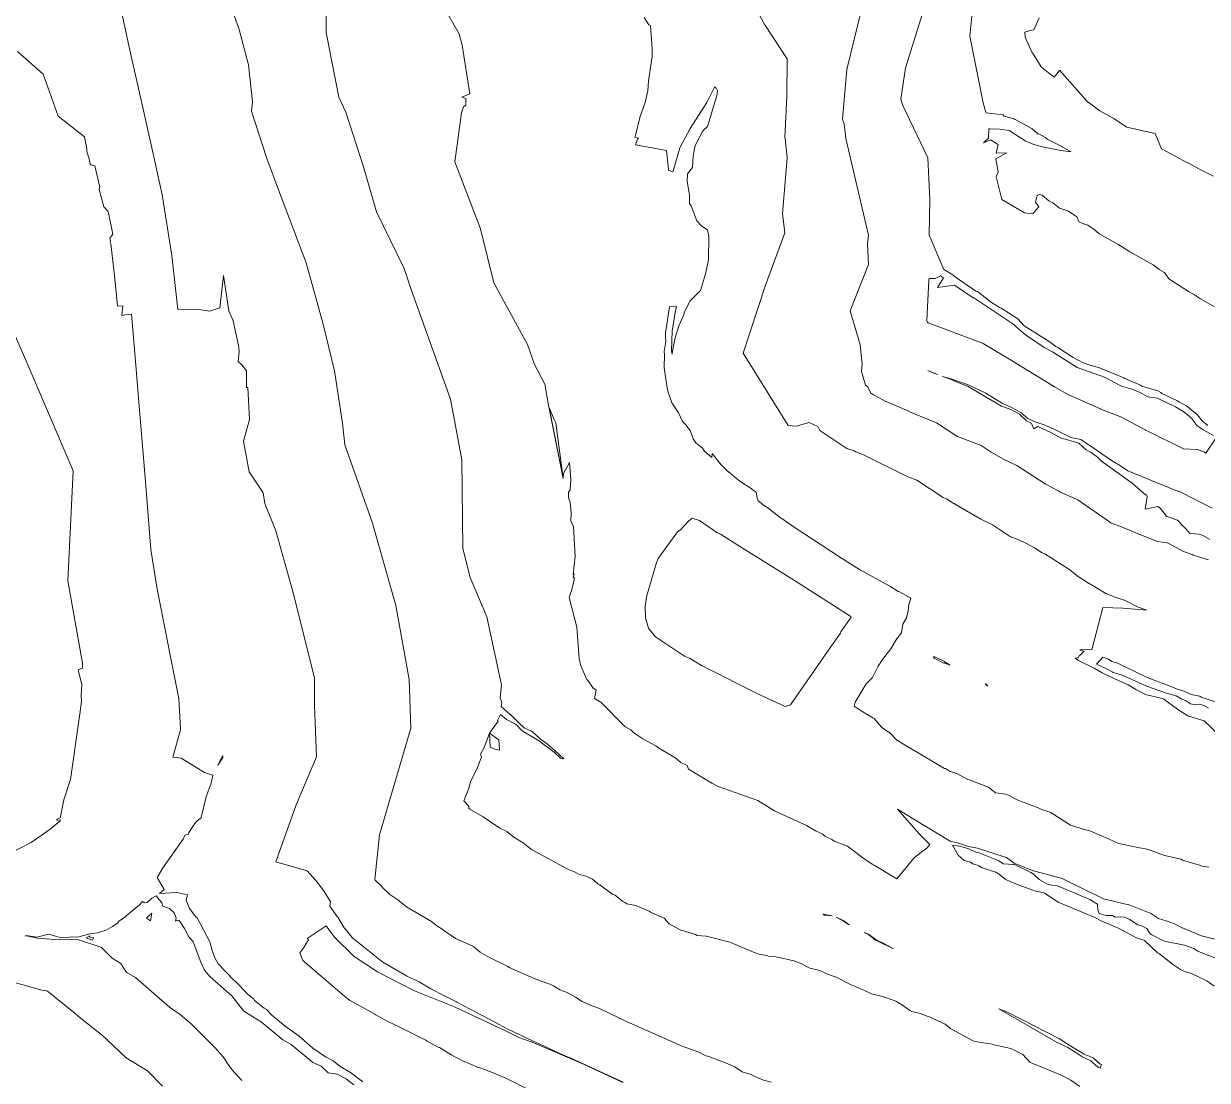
# Model space of a CAD drawing. Header units: metres. Extents: x 808189 to 809552, y 9158146 to 9159172.
# Drawn here: x 808393 to 808653.3, y 9158494.7 to 9158727.2 of the extents above; entities that cross this region are included whole.
import ezdxf

# ---------------------------------------------------------------- set-up
doc = ezdxf.new("R2010")
doc.units = ezdxf.units.M
doc.layers.add('C-TOPO-MAJR', color=9, linetype='Continuous')

msp = doc.modelspace()

# ---------------------------------------------------------------- linework, layer by layer
at = {"layer": 'C-TOPO-MAJR', "color": 9, "linetype": 'Continuous', "lineweight": 5}
for points, elevation in [([(808625.27, 9158493.33), (808623.34, 9158494.75), (808621.06, 9158495.96), (808614.96, 9158498.45), (808614.6, 9158498.56), (808614.28, 9158498.73), (808612.77, 9158500.39), (808610.09, 9158501.7), (808606.4, 9158502.55), (808606.04, 9158502.7), (808602.19, 9158503.27), (808601.8, 9158503.41), (808596.93, 9158506.02), (808595.68, 9158507.05), (808592.18, 9158508.66), (808590.66, 9158509.2), (808590.21, 9158509.4), (808588.34, 9158509.87), (808587.9, 9158510.09), (808586.3, 9158511.23), (808584.84, 9158512.11), (808584.43, 9158512.3), (808581.91, 9158513.15), (808579.43, 9158513.76), (808577.81, 9158514.54), (808577.38, 9158514.68), (808574.86, 9158515.79), (808571.68, 9158517.44), (808570.04, 9158517.99), (808568.13, 9158518.85), (808565.89, 9158519.39), (808563.81, 9158520.46), (808562.35, 9158520.98), (808558.53, 9158521.89), (808556.81, 9158522.01), (808556.35, 9158522.15), (808554.39, 9158522.56), (808553.95, 9158522.77), (808553.48, 9158522.93), (808548.3, 9158525.08), (808543.07, 9158526.47), (808541.14, 9158526.59), (808540.74, 9158526.77), (808538.09, 9158527.62), (808537.66, 9158527.7), (808537.27, 9158527.89), (808534.94, 9158529.15), (808533.89, 9158530.36), (808531.04, 9158531.64), (808530.6, 9158531.9), (808527.63, 9158533.18), (808525.69, 9158533.57), (808525.22, 9158533.81), (808524.78, 9158534.08), (808523.07, 9158535.45), (808522.61, 9158535.63), (808519.73, 9158537.74), (808519.31, 9158537.95), (808518.1, 9158538.94), (808516.67, 9158539.65), (808515.08, 9158540.11), (808514.31, 9158540.52), (808512.52, 9158541.25), (808504.67, 9158545.51), (808502.84, 9158546.94), (808500.78, 9158548.18), (808499.25, 9158549.49), (808497.69, 9158550.2), (808494.03, 9158552.69), (808491.35, 9158554.22), (808491.22, 9158554.31), (808491.13, 9158554.43), (808490.88, 9158554.47), (808490.91, 9158555), (808489.84, 9158556.21), (808490.82, 9158558.76), (808491.31, 9158560.59), (808492.75, 9158563.3), (808493.71, 9158565.9), (808493.45, 9158566.46), (808494.3, 9158567.94), (808495.47, 9158571.07), (808497.48, 9158569.6), (808497.63, 9158567.36), (808496.63, 9158567.61), (808495.59, 9158568.01), (808495.47, 9158571.07), (808497.38, 9158573.71), (808497.23, 9158573.89), (808497.87, 9158575.19), (808499.22, 9158574.1), (808501.3, 9158572.98), (808502.65, 9158571.64), (808506.2, 9158569.46), (808509.66, 9158566.89), (808511.08, 9158565.63), (808511.77, 9158565.44), (808509.87, 9158567.19), (808509.87, 9158567.19), (808508.19, 9158568.67), (808506.59, 9158569.88), (808504.91, 9158571.39), (808504.77, 9158571.49), (808504.7, 9158571.53), (808503.05, 9158572.26), (808501.75, 9158573.53), (808501.7, 9158573.57), (808500.08, 9158575.2), (808500.02, 9158575.18), (808498, 9158576.95), (808498.15, 9158577.87), (808497.83, 9158578.9), (808498.1, 9158581.73), (808494.85, 9158596.69), (808491.2, 9158605.36), (808489.59, 9158611.73), (808489.39, 9158631.22), (808486.86, 9158644.55), (808478.22, 9158668.68), (808476.7, 9158673.33), (808470.61, 9158685.78), (808467.72, 9158695.65), (808463.86, 9158707.69), (808462.31, 9158711.01), (808459.55, 9158725.22), (808459.48, 9158745.29)], 2700), ([(808655.95, 9158570.66), (808652.66, 9158573.83), (808649.25, 9158574.8), (808649.03, 9158574.89), (808646.84, 9158576.3), (808646.73, 9158576.37), (808643.76, 9158578.6), (808643.72, 9158578.61), (808643.69, 9158578.63), (808639.73, 9158579.61), (808637.72, 9158580.62), (808635.95, 9158581.73), (808634.1, 9158582.5), (808634.07, 9158582.53), (808630.22, 9158584.36), (808628.41, 9158585.43), (808624.97, 9158587.07), (808624.23, 9158587.63), (808624.93, 9158587.7), (808625.14, 9158588.18), (808625.33, 9158588.27), (808626.27, 9158589.17), (808625.31, 9158589.34), (808625.75, 9158589.58), (808627.94, 9158589.44), (808630.32, 9158598.72), (808634.72, 9158598.58), (808640.05, 9158598.13), (808638.1, 9158598.81), (808635.08, 9158600.34), (808635, 9158600.38), (808633.02, 9158601), (808631.02, 9158601.84), (808627.63, 9158603.87), (808627.4, 9158603.95), (808624.67, 9158605.72), (808623.09, 9158607.02), (808617.57, 9158610.53), (808617.02, 9158610.77), (808615.35, 9158611.89), (808613.4, 9158612.91), (808611.74, 9158613.67), (808610.06, 9158614.28), (808606.08, 9158616.89), (808603.5, 9158618.18), (808597.22, 9158621.85), (808595.97, 9158622.68), (808595.22, 9158622.96), (808589.44, 9158626.76), (808587.48, 9158627.5), (808577.74, 9158632.3), (808576.04, 9158632.96), (808575.67, 9158633.17), (808574.06, 9158633.72), (808568.1, 9158637.7), (808567.67, 9158638.54), (808565.75, 9158639.41), (808562.93, 9158638.66), (808561.15, 9158638.79), (808551.27, 9158654.7), (808556.13, 9158669.63), (808560.38, 9158681.18), (808559.88, 9158685.45), (808560.91, 9158697.64), (808560.49, 9158701.91), (808560.43, 9158702.09), (808560.85, 9158711.24), (808560.95, 9158719.46), (808555.99, 9158726.94), (808551.09, 9158735.9)], 2670), ([(808557.45, 9158494.32), (808555.7, 9158494.77), (808552.74, 9158496.04), (808551.04, 9158496.62), (808549.4, 9158497.69), (808547.38, 9158498.56), (808543.48, 9158500.01), (808543.02, 9158500.14), (808541.47, 9158500.95), (808537.86, 9158502.23), (808525.72, 9158507.62), (808519.66, 9158510.52), (808517.94, 9158511.09), (808515.85, 9158512.09), (808514.4, 9158513.03), (808512.54, 9158514.03), (808510.93, 9158514.65), (808509.49, 9158515.52), (808509.09, 9158515.71), (808505.25, 9158517.1), (808499.8, 9158519.56), (808499.46, 9158519.75), (808495.43, 9158521.71), (808493.43, 9158522.92), (808491.94, 9158524.18), (808491.64, 9158524.33), (808488, 9158525.9), (808484.36, 9158528.44), (808484.18, 9158528.52), (808482.7, 9158529.69), (808477.16, 9158532.91), (808475.3, 9158534.41), (808473.56, 9158535.57), (808473.48, 9158535.67), (808471.81, 9158537.2), (808471.74, 9158537.33), (808470.32, 9158538.78), (808470.25, 9158538.88), (808471.26, 9158548.76), (808478.17, 9158572.18), (808477.8, 9158582.89), (808474.84, 9158599.2), (808469.69, 9158617.31), (808463.62, 9158634.55), (808463.15, 9158639.32), (808461.39, 9158650.81), (808458.89, 9158661.04), (808455.11, 9158674.53), (808449.02, 9158690.64), (808446.49, 9158697.53), (808443.11, 9158707.93), (808443.34, 9158709.95), (808442.42, 9158718.15), (808440.38, 9158725.9), (808438.49, 9158731.25)], 2710), ([(808653.59, 9158609.25), (808650.23, 9158610.27), (808649.98, 9158610.41), (808648.12, 9158611.08), (808644.6, 9158612.96), (808644.5, 9158613), (808642.29, 9158613.25), (808642.18, 9158613.31), (808638.34, 9158614.85), (808638.23, 9158614.88), (808636.23, 9158615.78), (808634.58, 9158616.38), (808634.33, 9158616.53), (808632.15, 9158617.32), (808631.94, 9158617.46), (808631.82, 9158617.56), (808624.87, 9158622.39), (808620.79, 9158624.2), (808620.65, 9158624.3), (808618.09, 9158625.72), (808617.94, 9158625.79), (808617.79, 9158625.84), (808617.65, 9158625.93), (808611.41, 9158629.99), (808608.5, 9158631.4), (808605.75, 9158632.91), (808603.57, 9158634.39), (808598.39, 9158636.37), (808598.01, 9158636.6), (808593.75, 9158639.34), (808588.2, 9158641.64), (808587.7, 9158641.9), (808582.48, 9158644.11), (808580.04, 9158645.48), (808579.89, 9158645.53), (808579.5, 9158645.8), (808579.35, 9158645.89), (808578.64, 9158647.26), (808578.12, 9158647.66), (808577.27, 9158650.65), (808577.4, 9158652.25), (808576.99, 9158656.54), (808574.74, 9158664.04), (808578.8, 9158674.23), (808578.58, 9158678.78), (808578.82, 9158680.68), (808573.79, 9158701.9), (808573.47, 9158705.11), (808573.08, 9158706.17), (808574.01, 9158717.08), (808577.42, 9158730.9)], 2660), ([(808654.93, 9158664.89), (808651.81, 9158666.63), (808650.49, 9158667.55), (808649.16, 9158668.28), (808644.89, 9158671.04), (808643.94, 9158672.46), (808642.74, 9158673.1), (808641.45, 9158674.13), (808636.28, 9158676.95), (808633.67, 9158678.66), (808629.55, 9158680.97), (808628.44, 9158681.89), (808627.05, 9158682.84), (808625.11, 9158683.49), (808624.64, 9158684.69), (808622.81, 9158685.93), (808620.84, 9158686.59), (808619.33, 9158687.75), (808618.45, 9158688.24), (808617.03, 9158689.43), (808616.42, 9158689.58), (808615.88, 9158689.39), (808615.57, 9158687.91), (808616.29, 9158686.85), (808615.67, 9158686.22), (808614.96, 9158685.35), (808613.08, 9158685.54), (808608.13, 9158688.53), (808606.88, 9158693.45), (808607.32, 9158694.61), (808606.81, 9158697.44), (808609.2, 9158698.76), (808606.92, 9158698.68), (808607.29, 9158700.63), (808605.64, 9158701.63), (808604.1, 9158700.95), (808605.17, 9158702.02), (808605.28, 9158704.01), (808605.52, 9158704.04), (808607.59, 9158703.97), (808609.73, 9158703.68), (808613.29, 9158701.41), (808615.16, 9158700.63), (808617.05, 9158700.07), (808621.08, 9158699.28), (808623.41, 9158698.96), (808621.5, 9158700.01), (808621.44, 9158700.06), (808618.07, 9158701.74), (808617.71, 9158702.14), (808616.24, 9158702.98), (808616.15, 9158702.88), (808614.75, 9158704.14), (808611.07, 9158706.09), (808610.87, 9158706.25), (808608.62, 9158706.84), (808608.46, 9158707.1), (808604.7, 9158707.6), (808604.54, 9158707.96), (808604, 9158709.79), (808601.12, 9158724.4), (808601.74, 9158731.03)], 2640), ([(808524.82, 9158494.3), (808513.31, 9158499.61), (808513.31, 9158499.61), (808510.53, 9158500.76), (808510.53, 9158500.77), (808507.72, 9158502.13), (808507.71, 9158502.14), (808507.69, 9158502.15), (808504.94, 9158503.44), (808499.3, 9158506.04), (808496.61, 9158507.55), (808491.02, 9158510.44), (808488.24, 9158511.93), (808488.19, 9158511.98), (808485.43, 9158513.4), (808482.52, 9158514.85), (808479.98, 9158516.37), (808479.87, 9158516.45), (808477.29, 9158517.65), (808477.2, 9158517.72), (808471.98, 9158520.74), (808465.41, 9158526.02), (808465.28, 9158526.11), (808463.65, 9158528.12), (808463.51, 9158528.25), (808462.06, 9158530.63), (808461.93, 9158530.77), (808460.36, 9158533.06), (808460.45, 9158533.98), (808459.03, 9158536.42), (808457.28, 9158538.68), (808455.34, 9158540.83), (808448.49, 9158542.76), (808452.93, 9158555.32), (808457.43, 9158565.86), (808456.98, 9158577.21), (808456.93, 9158583.18), (808452.43, 9158601.44), (808448.44, 9158615.64), (808446.07, 9158621.65), (808445.68, 9158623.97), (808442.58, 9158628.6), (808441.34, 9158635.31), (808442.63, 9158640.1), (808442.31, 9158647.17), (808442.02, 9158647.12), (808441.98, 9158650.84), (808440.95, 9158652.16), (808440.15, 9158652.89), (808440.4, 9158655.05), (808440.24, 9158656.39), (808439.04, 9158661.77), (808438.14, 9158664), (808436.97, 9158671.81), (808436.13, 9158664.7), (808433.91, 9158663.92), (808431.01, 9158664.36), (808426.87, 9158664.33), (808425.61, 9158676.16), (808423.42, 9158689.56), (808421.91, 9158696.58), (808419.34, 9158708.1), (808416.49, 9158720.68), (808414.46, 9158730.18)], 2720), ([(808655.94, 9158525.54), (808652.08, 9158526.53), (808648.38, 9158528.02), (808648.1, 9158528.19), (808647.96, 9158528.21), (808646.14, 9158529.14), (808644.52, 9158529.77), (808642.61, 9158530.31), (808640.86, 9158531.5), (808640.52, 9158531.58), (808636.16, 9158533.33), (808636, 9158533.35), (808630.48, 9158534.63), (808621.28, 9158539.22), (808621.21, 9158539.23), (808615.1, 9158540.78), (808615.03, 9158540.82), (808615, 9158540.83), (808610.85, 9158542.5), (808609.14, 9158543.71), (808608.96, 9158543.78), (808608.89, 9158543.82), (808602.81, 9158545.79), (808600.81, 9158546.17), (808600.79, 9158546.19), (808598.62, 9158546.93), (808596.76, 9158547.37), (808591.18, 9158550.73), (808591.05, 9158550.77), (808585.19, 9158554.38), (808589.92, 9158548.97), (808592.3, 9158546.58), (808591.67, 9158545.8), (808590.38, 9158544.92), (808588.86, 9158543.64), (808585.01, 9158539.03), (808582.14, 9158540.82), (808582.06, 9158540.85), (808580.28, 9158541.93), (808580.19, 9158542.01), (808580.05, 9158542.07), (808579.82, 9158542.12), (808579.63, 9158542.27), (808577.53, 9158543.69), (808574.18, 9158546.2), (808571.28, 9158547.34), (808570.73, 9158547.72), (808569.17, 9158548.43), (808568.77, 9158548.84), (808567.14, 9158549.6), (808565.17, 9158550.76), (808558.15, 9158554.01), (808554.44, 9158556.28), (808545.76, 9158559.38), (808544.35, 9158560.12), (808539.25, 9158563.21), (808538.94, 9158564), (808537.51, 9158564.65), (808536.22, 9158565.71), (808532.68, 9158567.79), (808532.03, 9158568.33), (808529.18, 9158569.87), (808527.16, 9158571.18), (808526.57, 9158571.82), (808525.18, 9158572.58), (808519.98, 9158577.82), (808518.55, 9158578.69), (808518.93, 9158580.54), (808518.31, 9158580.96), (808518.22, 9158581.01), (808517.14, 9158582.58), (808516.86, 9158582.9), (808515.57, 9158585.89), (808515.17, 9158587.52), (808514.69, 9158594.43), (808513, 9158600.94), (808513.56, 9158602.73), (808513.6, 9158603.02), (808514.03, 9158604.52), (808514.12, 9158605.23), (808513.87, 9158605.27), (808513.91, 9158605.65), (808514.08, 9158606.11), (808513.87, 9158605.91), (808514.29, 9158610.02), (808513.9, 9158616.56), (808513.31, 9158617.78), (808513.42, 9158619.49), (808513.18, 9158621.87), (808512.79, 9158622.88), (808512.85, 9158624.08), (808513.21, 9158624.57), (808513.18, 9158624.68), (808513.33, 9158626.9), (808513.03, 9158630.67), (808511.73, 9158628.19), (808511.73, 9158628.21), (808511.67, 9158627.09), (808508.39, 9158643.28), (808507.64, 9158647.88), (808505.37, 9158652.18), (808503.81, 9158656.6), (808496.41, 9158670.17), (808493.45, 9158682.04), (808487.82, 9158696.77), (808489.28, 9158707.6), (808489.71, 9158708.85), (808490.27, 9158709.28), (808490.26, 9158710.7), (808489.34, 9158710.98), (808491.14, 9158711.77), (808489.41, 9158722.43), (808488.78, 9158724.94), (808486.31, 9158729.29)], 2690), ([(808653.64, 9158541.64), (808652.13, 9158541.81), (808651.86, 9158541.95), (808651.63, 9158542.04), (808647.86, 9158543.18), (808647.58, 9158543.37), (808643.94, 9158544.17), (808640.11, 9158545.58), (808638.4, 9158545.84), (808633.88, 9158546.85), (808631.86, 9158547.7), (808631.25, 9158548.02), (808627.52, 9158549.63), (808625.99, 9158550), (808623.93, 9158550.66), (808623.2, 9158550.83), (808618.77, 9158553.72), (808617.06, 9158554.23), (808616.39, 9158554.5), (808616.11, 9158554.7), (808611.51, 9158556.44), (808609.76, 9158557.39), (808608.99, 9158557.64), (808606.74, 9158557.98), (808605.2, 9158559.24), (808600.92, 9158560.84), (808600.68, 9158560.9), (808598.39, 9158562.17), (808596.63, 9158562.72), (808595.71, 9158563.29), (808595.53, 9158563.32), (808585.75, 9158569.15), (808585.56, 9158569.23), (808585.39, 9158569.33), (808585.23, 9158569.45), (808585.02, 9158569.56), (808583.55, 9158571.08), (808581.99, 9158572.21), (808581.86, 9158572.28), (808581.76, 9158572.35), (808580.08, 9158574.32), (808579.78, 9158574.46), (808579.78, 9158574.46), (808577.16, 9158576), (808575.66, 9158577.03), (808575.9, 9158577.88), (808578.3, 9158581.93), (808579.69, 9158583.36), (808580.91, 9158585.83), (808581.89, 9158587.33), (808583.69, 9158589.67), (808584.86, 9158591.62), (808586.08, 9158593.21), (808586.38, 9158595.07), (808587.18, 9158596.46), (808587.54, 9158598.03), (808587.71, 9158599.57), (808587.74, 9158599.58), (808588.08, 9158600.79), (808585.59, 9158602.16), (808585.36, 9158602.27), (808583.49, 9158603.45), (808576.82, 9158607.07), (808573.07, 9158609.43), (808561.8, 9158616.85), (808559.72, 9158618.3), (808559.45, 9158618.44), (808556.63, 9158620.65), (808555.94, 9158621.09), (808554.54, 9158622.17), (808554.33, 9158622.88), (808554.13, 9158624.1), (808553.24, 9158624.7), (808553.25, 9158624.75), (808550.52, 9158626.52), (808547.67, 9158628.87), (808546.41, 9158630.11), (808544.45, 9158632.65), (808544.32, 9158631.76), (808542.77, 9158633.13), (808542.26, 9158633.82), (808540.82, 9158634.99), (808540.23, 9158635.84), (808539.64, 9158637.53), (808538.69, 9158638.82), (808537.93, 9158639.68), (808537.01, 9158641.53), (808535.53, 9158643.79), (808534.7, 9158646.31), (808534.43, 9158647.5), (808533.87, 9158651.51), (808533.97, 9158654.39), (808533.88, 9158655.08), (808534.2, 9158657.24), (808534.15, 9158658.41), (808534.19, 9158659.19), (808535.03, 9158664.87), (808535.98, 9158665.02), (808536.55, 9158664.96), (808536.25, 9158663.66), (808535.6, 9158659.54), (808535.5, 9158655.24), (808535.59, 9158654.47), (808535.68, 9158655.23), (808536.25, 9158658.1), (808537.11, 9158660.69), (808538.16, 9158663.14), (808538.24, 9158663.54), (808539.5, 9158666.14), (808541.83, 9158668.51), (808542.97, 9158672.14), (808543.65, 9158675.18), (808543.68, 9158680.41), (808543.39, 9158681.8), (808542.14, 9158682.63), (808541.07, 9158683.83), (808539.78, 9158687.11), (808539.46, 9158687.61), (808539.42, 9158689.49), (808538.96, 9158692.44), (808538.98, 9158694.14), (808540.11, 9158695.54), (808540.22, 9158698), (808540.65, 9158700.35), (808542.34, 9158703.59), (808543.38, 9158704.56), (808545.44, 9158711.4), (808545.61, 9158712.37), (808545.33, 9158712.98), (808544.94, 9158713.27), (808544.94, 9158713.26), (808544.93, 9158713.23), (808543.24, 9158709.86), (808539.59, 9158704.13), (808537.34, 9158699.85), (808535.86, 9158694.71), (808535.78, 9158694.57), (808534.85, 9158694.92), (808534.8, 9158695.09), (808534.37, 9158699.28), (808527.59, 9158700.51), (808528.01, 9158701.79), (808528.2, 9158701.97), (808527.4, 9158702.12), (808527.46, 9158702.31), (808527.45, 9158702.4), (808527.53, 9158702.61), (808528.52, 9158706.52), (808529.67, 9158709.82), (808530.24, 9158712.41), (808530.42, 9158714.57), (808531.25, 9158719.94), (808531.25, 9158721.56), (808530.87, 9158726.76), (808530.78, 9158726.79), (808530.52, 9158726.93), (808529.45, 9158728.56)], 2680), ([(808653.46, 9158638.78), (808652.19, 9158639.81), (808651.06, 9158641.2), (808648.75, 9158643.12), (808647.04, 9158644.02), (808646.79, 9158644.19), (808643.35, 9158645.81), (808643.13, 9158646.01), (808642.46, 9158646.42), (808638.95, 9158647.42), (808638.61, 9158647.65), (808635.17, 9158649.11), (808634.98, 9158649.25), (808629.62, 9158651.43), (808627.75, 9158651.96), (808626.04, 9158652.6), (808623.83, 9158653.73), (808620.45, 9158655.94), (808620.02, 9158656.17), (808618.52, 9158657.28), (808613.03, 9158660.71), (808611.65, 9158662.21), (808608.02, 9158664.61), (808607.78, 9158664.7), (808605.88, 9158665.82), (808602.78, 9158668.28), (808602.43, 9158668.34), (808597.65, 9158671.64), (808597.35, 9158671.94), (808595.38, 9158673.11), (808592.15, 9158680.65), (808592.29, 9158688.43), (808591.84, 9158697.63), (808586.36, 9158709.21), (808585.93, 9158710.59), (808586.91, 9158717.48), (808590.69, 9158729.4)], 2650), ([(808616.34, 9158728.43), (808615.18, 9158725.79), (808614.62, 9158725.73), (808613.21, 9158725.33), (808613.23, 9158724.35), (808613.25, 9158724.25), (808613.25, 9158724.24), (808614.79, 9158720.78), (808614.85, 9158720.77), (808616.75, 9158717.66), (808616.84, 9158717.64), (808619.4, 9158715.54), (808619.57, 9158715.45), (808619.63, 9158715.39), (808620.81, 9158716.9), (808620.88, 9158716.86), (808626.95, 9158710), (808627.12, 9158709.91), (808629.65, 9158708.03), (808632.75, 9158706.31), (808635.26, 9158704.61), (808635.6, 9158704.43), (808641.82, 9158703.05), (808643.26, 9158699.68), (808643.57, 9158699.53), (808648.99, 9158696.6), (808649.11, 9158696.56), (808651.77, 9158695.12), (808654.72, 9158693.65)], 2630), ([(808467.59, 9158494.42), (808464.86, 9158496.44), (808462.61, 9158497.77), (808461.07, 9158499), (808459.4, 9158499.87), (808456.63, 9158501.78), (808453.59, 9158504.47), (808450.54, 9158506.63), (808447.54, 9158509.06), (808446.43, 9158510.28), (808445.86, 9158510.6), (808443.76, 9158512.3), (808443.65, 9158512.57), (808442.38, 9158513.62), (808439.47, 9158516.64), (808439.23, 9158516.73), (808435.76, 9158520.36), (808435.04, 9158521.68), (808434.47, 9158523.27), (808433.97, 9158525.2), (808431.16, 9158530.46), (808430.88, 9158530.7), (808430.61, 9158530.99), (808429.47, 9158532.54), (808428.86, 9158534.02), (808428.73, 9158534.43), (808429.03, 9158535.56), (808426.71, 9158536.02), (808422.85, 9158535.83), (808423.89, 9158536.67), (808422.35, 9158539.35), (808423.62, 9158541.5), (808428.08, 9158547.8), (808428.41, 9158548.64), (808429.27, 9158548.87), (808429.32, 9158549.21), (808430.77, 9158551.44), (808431.67, 9158552.23), (808431.97, 9158552.22), (808433.1, 9158557.06), (808433.84, 9158559.12), (808434.14, 9158559.8), (808434.63, 9158561.89), (808434.49, 9158561.89), (808432.78, 9158562.44), (808427.6, 9158565.6), (808425.8, 9158565.81), (808427.47, 9158571.8), (808427.49, 9158572.06), (808427.09, 9158578.74), (808425.36, 9158587.49), (808422.28, 9158603.18), (808420.98, 9158611.5), (808419.8, 9158626.44), (808418.62, 9158640.38), (808417.52, 9158653.81), (808416.74, 9158663.29), (808415.23, 9158663.1), (808414.59, 9158662.98), (808414.58, 9158663.03), (808414.81, 9158665.09), (808413.63, 9158665.01), (808413.12, 9158670.35), (808413.01, 9158670.77), (808413.06, 9158671.15), (808412.15, 9158678.78), (808412.04, 9158679.02), (808412.06, 9158679.33), (808411.92, 9158679.97), (808412.63, 9158680.89), (808411.71, 9158685.23), (808411.5, 9158685.96), (808410.61, 9158686.88), (808409.63, 9158690.73), (808409.74, 9158691.19), (808408.65, 9158695.88), (808407.85, 9158696.09), (808407.67, 9158696.03), (808407.3, 9158697.71), (808406.95, 9158698.72), (808406.8, 9158700.07), (808406.35, 9158702.3), (808400.56, 9158706.85), (808397.26, 9158716.04), (808391.61, 9158721.09)], 2730), ([(808384.18, 9158541.67), (808394.65, 9158547.06), (808398.79, 9158549.95), (808401.03, 9158551.81), (808400.99, 9158551.97), (808401.01, 9158552.05), (808400.38, 9158551.92), (808400.11, 9158552.03), (808401.15, 9158552.61), (808401.13, 9158552.61), (808401.06, 9158552.78), (808401.83, 9158556.43), (808403.28, 9158560.92), (808405.38, 9158575.36), (808405.73, 9158578.09), (808405.66, 9158579.44), (808405.82, 9158581.76), (808405, 9158585.06), (808405.97, 9158585.39), (808405.95, 9158586.49), (808402.69, 9158604.57), (808403.87, 9158628.84), (808393.66, 9158652.62), (808385.17, 9158671.94)], 2740), ([(808655.29, 9158636.04), (808653.01, 9158632.7), (808652.55, 9158632.97), (808651.08, 9158633.52), (808648.1, 9158633.67), (808640.08, 9158637.63), (808639.76, 9158637.75), (808639.66, 9158637.82), (808634.27, 9158640.67), (808634.1, 9158640.79), (808629.92, 9158642.38), (808629.86, 9158642.42), (808629.8, 9158642.43), (808622.98, 9158645.45), (808622.91, 9158645.48), (808619.71, 9158647.3), (808619.63, 9158647.33), (808619.56, 9158647.36), (808619.49, 9158647.42), (808611.2, 9158652.51), (808611.14, 9158652.54), (808604.03, 9158656.83), (808603.89, 9158656.9), (808603.74, 9158656.95), (808603.67, 9158656.97), (808591.9, 9158661.38), (808591.84, 9158661.41), (808591.76, 9158661.4), (808591.6, 9158661.9), (808592.07, 9158670.76), (808592.16, 9158671.15), (808593.5, 9158671.12), (808594.63, 9158671.68), (808595.27, 9158671.26), (808593.95, 9158669.15), (808597.7, 9158669.68), (808601.85, 9158666.89), (808601.97, 9158666.87), (808610.75, 9158661), (808611.32, 9158660.4), (808613.37, 9158658.69), (808617.47, 9158655.96), (808619.28, 9158655.02), (808624.7, 9158651.55), (808630.69, 9158649.41), (808634.47, 9158647.4), (808636.48, 9158646.86), (808638.41, 9158646.08), (808640.24, 9158645.12), (808642.37, 9158644.78), (808646.29, 9158642.91), (808648.15, 9158641.79), (808649.75, 9158640.43), (808651.1, 9158638.68), (808652.06, 9158638.13), (808652.41, 9158637.79), (808654.72, 9158636.56)], 2650), ([(808654.39, 9158620.61), (808647.22, 9158624.26), (808647.07, 9158624.32), (808646.75, 9158624.33), (808635.84, 9158628.83), (808634.22, 9158629.87), (808632.27, 9158631.05), (808627.47, 9158634.39), (808627.21, 9158634.49), (808625.48, 9158635.68), (808623.33, 9158636.11), (808619.49, 9158638.04), (808617.57, 9158638.84), (808617.44, 9158638.92), (808615.58, 9158639.48), (808613.82, 9158640.33), (808612.32, 9158641.62), (808610.1, 9158642.84), (808608.29, 9158643.64), (808604.64, 9158645.9), (808600.71, 9158647.75), (808596.7, 9158649.12), (808595.1, 9158649.53), (808596.63, 9158649.01), (808598.66, 9158648.13), (808600.6, 9158647.45), (808608.05, 9158643.05), (808609.97, 9158642.37), (808611.99, 9158641.27), (808613.48, 9158639.88), (808614.67, 9158639.24), (808615.17, 9158638.06), (808616.02, 9158638.59), (808619.08, 9158637.19), (808621.02, 9158636.04), (808625.06, 9158634.91), (808626.65, 9158633.4), (808627.78, 9158632.86), (808629.2, 9158631.84), (808630.08, 9158630.92), (808636.76, 9158626.12), (808639.73, 9158623.5), (808639.97, 9158623.54), (808640.09, 9158623.19), (808639.64, 9158620.36), (808642.44, 9158620.93), (808643.01, 9158620.49), (808644.34, 9158618.82), (808644.45, 9158618.76), (808646.8, 9158617.94), (808649.46, 9158615.11), (808649.62, 9158615), (808651.53, 9158614.9), (808652.33, 9158614.56), (808653.89, 9158613.7)], 2660), ([(808656.25, 9158577.63), (808651.99, 9158579.01), (808651.67, 9158579.23), (808651.26, 9158579.34), (808649.76, 9158579.58), (808648.37, 9158580.24), (808646.36, 9158580.9), (808645.88, 9158581.11), (808640.12, 9158583.31), (808635.24, 9158585.69), (808634.43, 9158586.02), (808633.45, 9158586.56), (808632.36, 9158586.86), (808631.57, 9158587.36), (808630.38, 9158587.82), (808628.93, 9158586.3), (808630.87, 9158585.41), (808632.55, 9158584.48), (808632.6, 9158584.46), (808634.56, 9158583.82), (808640.18, 9158581.33), (808644.38, 9158579.87), (808645.96, 9158579.47), (808646.48, 9158579.29), (808647.72, 9158578.56), (808648.52, 9158578.28), (808649.62, 9158577.54), (808650.43, 9158577.42), (808651.63, 9158577.46), (808652.58, 9158577.21), (808653.61, 9158576.58)], 2670), ([(808654.85, 9158515.42), (808653.2, 9158516.6), (808649.81, 9158518.24), (808647.91, 9158518.84), (808647.41, 9158519.12), (808645.64, 9158520.29), (808642.8, 9158522.54), (808642.37, 9158522.78), (808639.48, 9158525.47), (808639.35, 9158525.55), (808637.58, 9158526.15), (808633.92, 9158528.1), (808630.11, 9158529.71), (808628.44, 9158530.6), (808620.49, 9158533.88), (808617.54, 9158535.87), (808617.09, 9158536.03), (808615.29, 9158536.39), (808614.96, 9158536.54), (808611.69, 9158537.71), (808609.3, 9158538.75), (808608.87, 9158539), (808607.53, 9158540.04), (808606.83, 9158540.49), (808603.62, 9158541.54), (808603.15, 9158541.9), (808601.74, 9158542.33), (808601.27, 9158542.74), (808599.82, 9158543.08), (808598.52, 9158544.28), (808597.31, 9158546.44), (808598.8, 9158546.26), (808600.65, 9158545.75), (808602.5, 9158544.91), (808602.96, 9158544.85), (808607.29, 9158543.05), (808608.47, 9158542.34), (808610.73, 9158542.23), (808610.89, 9158542.17), (808614.53, 9158540.42), (808615.12, 9158540.04), (808616.35, 9158538.89), (808618.16, 9158537.91), (808619.1, 9158537.64), (808620.36, 9158537.53), (808627.51, 9158534.51), (808629.16, 9158533.5), (808629.21, 9158532.12), (808629.54, 9158531.41), (808631.05, 9158530.99), (808632.48, 9158531.01), (808633.07, 9158530.61), (808634.15, 9158530.67), (808635.14, 9158530.59), (808636.16, 9158530.14), (808638.06, 9158528.94), (808639.05, 9158528.62), (808640.01, 9158528.11), (808640.6, 9158527.15), (808640.96, 9158526.78), (808643.43, 9158525.52), (808644.18, 9158525.25), (808648.32, 9158524.43), (808650.34, 9158523.73), (808651.24, 9158523.16), (808652.12, 9158522.76), (808655.18, 9158521.62)], 2690), ([(808440.97, 9158494.65), (808439.23, 9158496.56), (808438.15, 9158498), (808436.85, 9158499.88), (808435.52, 9158501.36), (808435.37, 9158501.57), (808429.87, 9158507.15), (808427.38, 9158509.21), (808425.07, 9158510.78), (808417.61, 9158517.35), (808415.69, 9158518.44), (808415.45, 9158518.63), (808414.33, 9158520.4), (808412.49, 9158521.57), (808410.11, 9158523.94), (808409.98, 9158524.05), (808405.06, 9158525.6), (808402.91, 9158525.72), (808400.83, 9158525.63), (808395.94, 9158526.02), (808394.02, 9158526.46), (808393.35, 9158526.51), (808394.02, 9158526.49), (808394.03, 9158526.49), (808395.92, 9158526.19), (808398.43, 9158526.85), (808401.02, 9158526.13), (808405.12, 9158526.27), (808407.81, 9158527.03), (808409.36, 9158527.18), (808409.65, 9158527.33), (808411, 9158527.67), (808412.51, 9158528.53), (808413.7, 9158529.38), (808413.84, 9158529.61), (808413.92, 9158529.71), (808415.4, 9158530.71), (808415.52, 9158530.91), (808418.44, 9158533.35), (808419.16, 9158534.04), (808419.58, 9158533.74), (808420.16, 9158533.87), (808421.19, 9158534.8), (808422.16, 9158535.34), (808423.37, 9158533.74), (808423.59, 9158533.05), (808425.1, 9158532.49), (808426.08, 9158531.59), (808426.57, 9158530.46), (808426.37, 9158529.74), (808426.9, 9158529.98), (808427.18, 9158529.88), (808428.37, 9158528.12), (808429.3, 9158526.3), (808430.25, 9158525.2), (808430.52, 9158524.59), (808431.93, 9158520.68), (808432.76, 9158518.96), (808434.04, 9158517.5), (808438.79, 9158513.31), (808441.41, 9158509.95), (808445.2, 9158507.58), (808450.02, 9158503.64), (808451.83, 9158502.58), (808456.62, 9158498.64), (808458.42, 9158497.87), (808459.97, 9158496.4), (808462.05, 9158496.08), (808464.02, 9158494.98), (808465.59, 9158493.74)], 2730), ([(808504.06, 9158492.68), (808498.91, 9158495.26), (808498.49, 9158495.4), (808496.23, 9158496.36), (808493.37, 9158497.45), (808492.69, 9158497.66), (808489.85, 9158498.85), (808489.68, 9158498.95), (808487.03, 9158500.31), (808484.43, 9158501.93), (808484.16, 9158502.03), (808481.6, 9158503.43), (808481.41, 9158503.57), (808475.91, 9158506.32), (808475.7, 9158506.4), (808473.09, 9158507.69), (808472.93, 9158507.73), (808470.47, 9158509.15), (808470.26, 9158509.31), (808464.66, 9158512.38), (808464.56, 9158512.46), (808464.45, 9158512.52), (808464.27, 9158512.64), (808464.07, 9158512.82), (808463.87, 9158512.96), (808463.67, 9158513.12), (808463.6, 9158513.2), (808463.57, 9158513.22), (808454.37, 9158521.05), (808453.7, 9158522.79), (808454.62, 9158523.94), (808455.62, 9158525.6), (808455.32, 9158526.02), (808455.59, 9158526.07), (808459.52, 9158528.71), (808461.25, 9158526.3), (808465.65, 9158521.97), (808470.83, 9158518.62), (808478.95, 9158514.4), (808487.73, 9158510.89), (808499.13, 9158505.5), (808501.93, 9158504.15), (808504.82, 9158503.15), (808516.11, 9158498.31), (808524.8, 9158494.27)], 2720), ([(808423.52, 9158493.47), (808420.38, 9158496.68), (808420.23, 9158496.81), (808415.57, 9158499.65), (808410.08, 9158504.81), (808409.96, 9158504.88), (808404.71, 9158509.04), (808404.62, 9158509.17), (808404.48, 9158509.26), (808404.3, 9158509.44), (808398.27, 9158514.37), (808397.82, 9158514.51), (808397.62, 9158514.52), (808397.43, 9158514.51), (808396.98, 9158514.55), (808389.98, 9158516.53)], 2740)]:
    msp.add_lwpolyline(points, dxfattribs=dict(at, elevation=elevation))
for points, elevation in [([(808592.78, 9158650.47), (808594, 9158649.97), (808591.89, 9158650.89), (808592.78, 9158650.47)], 2660), ([(808511.67, 9158627.09), (808510.07, 9158639.38), (808509.67, 9158640.08), (808508.59, 9158642.77), (808511.67, 9158627.09)], 2690), ([(808546.29, 9158614.86), (808545.43, 9158615.25), (808541.62, 9158617.85), (808540.03, 9158618.37), (808539.24, 9158617.73), (808537.38, 9158615.76), (808536.82, 9158615.38), (808532.52, 9158609.5), (808532.15, 9158608.67), (808529.98, 9158601.05), (808529.72, 9158598.86), (808529.74, 9158596.49), (808530.42, 9158594.21), (808530.58, 9158593.97), (808531.99, 9158592.27), (808538.37, 9158588.06), (808539.42, 9158587.56), (808542.05, 9158585.95), (808555.05, 9158579.46), (808560.49, 9158576.97), (808561.62, 9158577.36), (808570.19, 9158589.57), (808572.64, 9158593.13), (808572.71, 9158593.36), (808574.99, 9158596.61), (808574.89, 9158596.75), (808562.54, 9158604.69), (808550.07, 9158612.46), (808546.29, 9158614.86)], 2680), ([(808595.57, 9158586.47), (808596.72, 9158586.07), (808595.54, 9158586.83), (808595.5, 9158586.84), (808593.56, 9158587.79), (808593.48, 9158587.81), (808593.22, 9158587.94), (808593.05, 9158587.64), (808593.41, 9158587.52), (808595.39, 9158586.53), (808595.57, 9158586.47)], 2680), ([(808604.67, 9158581.76), (808605.08, 9158581.46), (808604.67, 9158581.84), (808604.44, 9158581.94), (808604.67, 9158581.76)], 2680), ([(808435.72, 9158564.07), (808436.83, 9158565.77), (808436.82, 9158566.11), (808436.76, 9158566.06), (808436.34, 9158565.4), (808435.72, 9158564.07)], 2730), ([(808420.9, 9158529.78), (808421.19, 9158531.52), (808420.49, 9158530.89), (808420, 9158530.39), (808420.9, 9158529.78)], 2730), ([(808569.18, 9158531.06), (808570.78, 9158530.88), (808568.85, 9158531.3), (808568.98, 9158531.14), (808569.06, 9158531.08), (808569.18, 9158531.06)], 2700), ([(808573.34, 9158529.7), (808574.56, 9158528.9), (808573.41, 9158529.82), (808571.68, 9158530.58), (808573.34, 9158529.7)], 2700), ([(808406.74, 9158526.05), (808408.11, 9158525.52), (808408.39, 9158526.07), (808407.54, 9158526.22), (808407.54, 9158526.49), (808406.74, 9158526.05)], 2730), ([(808580.54, 9158525.45), (808584.33, 9158523.65), (808582.32, 9158524.77), (808580.52, 9158525.61), (808578.81, 9158526.86), (808578.81, 9158526.86), (808578.8, 9158526.87), (808577.84, 9158527.21), (808578.77, 9158526.8), (808580.37, 9158525.55), (808580.54, 9158525.45)], 2700), ([(808629.41, 9158497.55), (808629.76, 9158497.37), (808630.04, 9158498.2), (808629.72, 9158498.38), (808628.23, 9158499.65), (808628.1, 9158499.72), (808626.26, 9158500.5), (808622.59, 9158502.71), (808622.5, 9158502.75), (808620.83, 9158503.86), (808609.39, 9158509.7), (808607.49, 9158510.43), (808620.27, 9158503.03), (808622.61, 9158501.95), (808625.46, 9158500.18), (808625.82, 9158499.92), (808627.7, 9158499.02), (808628.79, 9158497.98), (808629.41, 9158497.55)], 2700)]:
    msp.add_lwpolyline(points, close=True, dxfattribs=dict(at, elevation=elevation))

doc.saveas('drawing.dxf')
